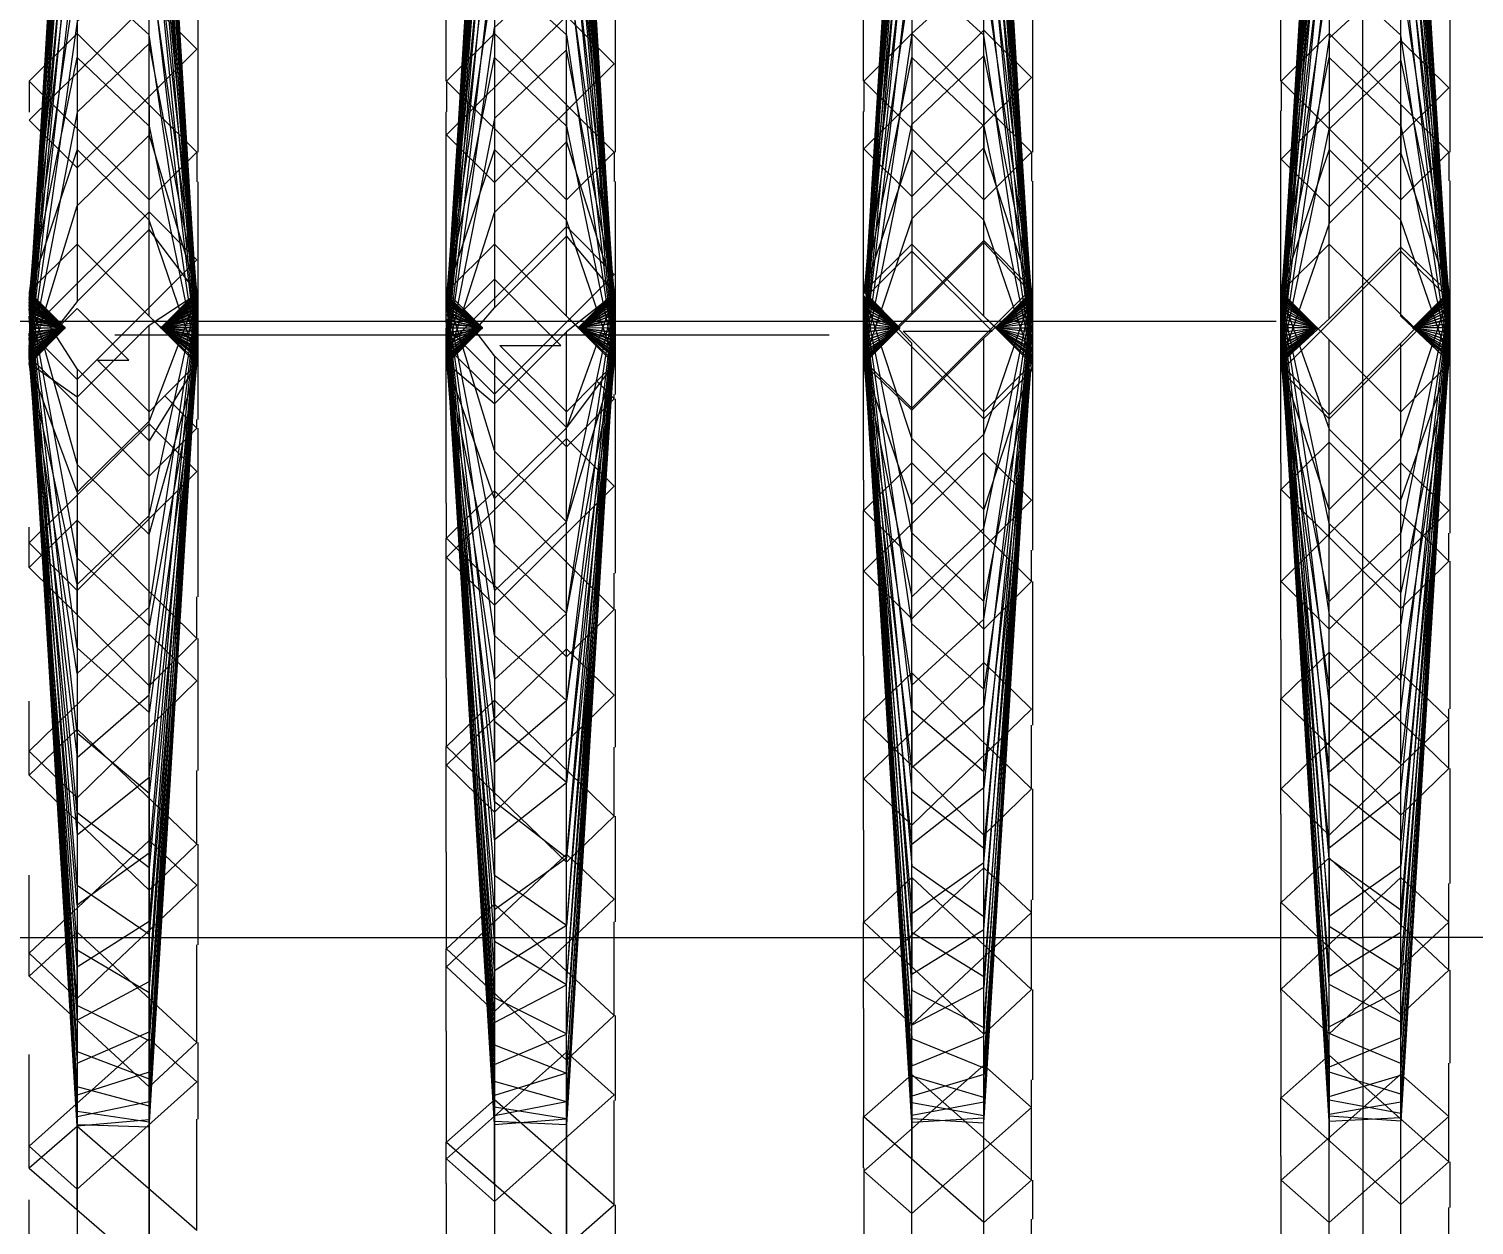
# Model space of a CAD drawing. Header units: millimetres. Extents: x -300 to 383236, y -195106 to -144646.
# Drawn here: x 28177 to 28283.7, y -163267.8 to -163179.6 of the extents above; entities that cross this region are included whole.
import ezdxf

# ---------------------------------------------------------------- set-up
doc = ezdxf.new("R2010")
doc.units = ezdxf.units.MM
doc.header["$LTSCALE"] = 60
doc.layers.add('EQUIPMENT', color=253, linetype='Continuous', lineweight=0)

# ---------------------------------------------------------------- blocks, each defined once
blk = doc.blocks.new('A$Cc6299706')
at = {"layer": 'EQUIPMENT', "lineweight": -3}
for points in [[(-43064.53, 32178.6), (-43064.53, 31949.5), (-43244.53, 31949.5), (-43244.53, 31859.51), (-43064.53, 31859.51), (-43064.53, 31630.39)], [(-43162.84, 31907.11), (-43159.43, 31963.44), (-43154.13, 31963.07), (-43150.59, 31905.11), (-43153.25, 31904.5), (-43150.59, 31904.79), (-43154.13, 31961.85), (-43159.43, 31962.85), (-43162.96, 31905.46), (-43160.32, 31904.5), (-43162.96, 31905.16)], [(-43162.8, 31907.11), (-43159.43, 31962.08), (-43154.13, 31962.99), (-43150.59, 31905.7), (-43153.25, 31904.5), (-43150.59, 31905.41), (-43154.13, 31963.46), (-43159.43, 31963.19), (-43162.82, 31907.11)], [(-43132.05, 31907.12), (-43128.63, 31962.73), (-43123.33, 31961.74), (-43119.79, 31904.81), (-43122.45, 31904.5), (-43119.79, 31905.12), (-43123.33, 31962.95), (-43128.63, 31963.29), (-43132.04, 31907.12)], [(-43132.02, 31907.12), (-43128.63, 31963.01), (-43123.33, 31963.3), (-43119.79, 31905.43), (-43122.45, 31904.5), (-43119.79, 31905.72), (-43123.33, 31962.81), (-43128.63, 31961.87), (-43132, 31907.11)], [(-43101.26, 31907.15), (-43097.83, 31962.61), (-43092.52, 31961.64), (-43089, 31904.82), (-43091.64, 31904.5), (-43089, 31905.14), (-43092.52, 31962.83), (-43097.83, 31963.15), (-43101.24, 31907.15)], [(-43101.22, 31907.15), (-43097.83, 31962.83), (-43092.52, 31963.15), (-43089, 31905.44), (-43091.64, 31904.5), (-43089, 31905.73), (-43092.52, 31962.62), (-43097.83, 31961.67), (-43101.19, 31907.14)], [(-43132.07, 31907.12), (-43128.63, 31961.32), (-43123.33, 31959.71), (-43119.79, 31904.49), (-43122.45, 31904.5), (-43119.79, 31904.17), (-43123.33, 31956.88), (-43128.63, 31959.08), (-43132.09, 31907.12)], [(-43101.19, 31906.9), (-43097.83, 31959.68)], [(-43092.52, 31961.25), (-43089, 31906), (-43091.64, 31904.5), (-43089, 31906.26), (-43092.52, 31959.05)], [(-43097.83, 31956.87), (-43101.36, 31903.87), (-43098.72, 31904.5), (-43101.37, 31906), (-43097.83, 31864.8), (-43092.52, 31861.06), (-43089.08, 31901.35), (-43092.52, 31856.62), (-43097.83, 31859.89), (-43097.83, 31857.35), (-43097.83, 31863.94), (-43097.83, 31857.35), (-43097.83, 31861.29), (-43092.52, 31865.05), (-43089.01, 31905.75), (-43091.64, 31904.5), (-43089.01, 31906.02), (-43092.52, 31870.57), (-43097.83, 31866.39), (-43101.37, 31902.15), (-43098.72, 31904.5), (-43101.37, 31905.44), (-43097.83, 31855.63), (-43092.52, 31852.89), (-43089.09, 31901.35)], [(-43101.28, 31907.13), (-43097.83, 31959.01), (-43092.52, 31956.82), (-43089, 31904.18), (-43091.64, 31904.5), (-43089, 31904.5), (-43092.52, 31959.63), (-43097.83, 31961.22), (-43101.26, 31907.15)], [(-43097.83, 31959.35), (-43097.83, 31926.22)], [(-43067.03, 31958.65), (-43067.03, 31925.89)], [(-43162.96, 31906.5), (-43159.43, 31952.32), (-43154.13, 31949.02), (-43150.59, 31903.54), (-43153.25, 31904.5), (-43150.59, 31903.85), (-43154.13, 31953.34), (-43159.43, 31956.11), (-43162.96, 31906.28), (-43160.32, 31904.5), (-43162.96, 31906.99), (-43159.43, 31937.09), (-43154.13, 31932.53), (-43150.59, 31902.73), (-43153.25, 31904.5), (-43150.59, 31902.51), (-43154.13, 31926.12), (-43159.43, 31930.97), (-43162.96, 31907.09)], [(-43132.1, 31907.12), (-43128.63, 31956.05), (-43123.33, 31953.29), (-43119.79, 31903.86), (-43122.45, 31904.5), (-43119.79, 31903.55), (-43123.33, 31949), (-43128.63, 31952.29), (-43132.11, 31907.12)], [(-43101.31, 31907.13), (-43097.83, 31952.24), (-43092.52, 31948.96), (-43089, 31903.56), (-43091.64, 31904.5), (-43089, 31903.87), (-43092.52, 31953.25), (-43097.83, 31956), (-43101.3, 31907.13)], [(-43067.92, 31904.5), (-43070.56, 31906.86), (-43067.03, 31942.7)], [(-43061.73, 31938.52), (-43058.19, 31902.99), (-43060.85, 31904.5), (-43058.19, 31903.28), (-43061.73, 31944.02)], [(-43067.03, 31947.77), (-43070.56, 31906.69), (-43067.92, 31904.5), (-43070.56, 31906.99), (-43067.03, 31937.06)], [(-43061.73, 31932.52), (-43058.19, 31902.75), (-43060.85, 31904.5), (-43058.19, 31902.52), (-43061.73, 31926.11), (-43067.03, 31930.95), (-43070.56, 31907.09), (-43067.92, 31904.5), (-43070.56, 31906.27), (-43067.03, 31955.96)], [(-43061.73, 31953.22), (-43058.19, 31903.87), (-43060.85, 31904.5), (-43058.19, 31903.57), (-43061.73, 31948.94)], [(-43067.03, 31952.22), (-43070.56, 31906.5)], [(-43067.03, 31891.11), (-43070.56, 31901.85), (-43067.92, 31904.5), (-43070.56, 31903.55), (-43067.03, 31953.09), (-43061.73, 31955.85), (-43058.19, 31906.5), (-43060.85, 31904.5), (-43058.19, 31906.69), (-43061.73, 31952.08), (-43067.03, 31948.79), (-43070.56, 31903.26), (-43067.92, 31904.5), (-43070.56, 31901.93), (-43067.03, 31877.84)], [(-43132.12, 31907.12), (-43128.63, 31947.82), (-43123.33, 31944.05), (-43119.79, 31903.26), (-43122.45, 31904.5), (-43119.79, 31902.99), (-43123.33, 31938.54), (-43128.63, 31942.73), (-43132.16, 31906.86), (-43129.51, 31904.5), (-43132.16, 31906.86)], [(-43097.83, 31878.15), (-43101.37, 31901.93), (-43098.72, 31904.5), (-43101.36, 31902.99), (-43097.83, 31944.12), (-43092.52, 31947.87), (-43089, 31906.85), (-43091.64, 31904.5), (-43089, 31906.98), (-43092.52, 31942.8), (-43097.83, 31938.63), (-43101.36, 31902.74), (-43098.72, 31904.5), (-43101.37, 31902.32), (-43097.83, 31861.29)], [(-43101.32, 31907.13), (-43097.83, 31947.79), (-43092.52, 31944.03), (-43089, 31903.27), (-43091.64, 31904.5), (-43089, 31902.99), (-43092.52, 31938.53), (-43097.83, 31942.71), (-43101.34, 31907.13)], [(-43159.43, 31946.84), (-43159.43, 31920.43)], [(-43067.03, 31861.08), (-43070.56, 31902.32), (-43067.92, 31904.5), (-43070.56, 31902.99), (-43067.03, 31943.85), (-43061.73, 31947.61), (-43058.19, 31906.86), (-43060.85, 31904.5), (-43058.19, 31906.98), (-43061.73, 31942.52), (-43067.03, 31938.33), (-43070.56, 31902.73), (-43067.92, 31904.5), (-43070.56, 31903), (-43067.03, 31849.96)], [(-43128.63, 31945.8), (-43128.63, 31919.95)], [(-43097.83, 31944.82), (-43097.83, 31919.5)], [(-43067.03, 31944.08), (-43067.03, 31919.16)], [(-43150.59, 31902.02), (-43154.13, 31905.38), (-43154.13, 31913.95), (-43150.59, 31917.46), (-43159.43, 31926.23), (-43162.97, 31922.72), (-43154.13, 31913.95), (-43154.13, 31929.44), (-43150.59, 31932.87), (-43159.43, 31941.47), (-43162.97, 31938.03), (-43154.13, 31929.44), (-43154.13, 31936.31), (-43154.13, 31932.53)], [(-43159.43, 31941.47), (-43159.43, 31924.46)], [(-43119.79, 31902.02), (-43123.33, 31905.38), (-43123.33, 31913.95), (-43119.79, 31917.46), (-43128.63, 31926.23), (-43132.17, 31922.72), (-43123.33, 31913.95), (-43123.33, 31929.44), (-43119.79, 31932.87), (-43128.63, 31941.46), (-43132.17, 31938.03), (-43123.33, 31929.44), (-43123.33, 31936.31), (-43123.33, 31932.53)], [(-43128.63, 31941.46), (-43128.63, 31924.46)], [(-43089, 31902.02), (-43092.52, 31905.38), (-43092.52, 31913.95), (-43089, 31917.46), (-43097.83, 31926.23), (-43101.37, 31922.72), (-43092.52, 31913.95), (-43092.52, 31929.44), (-43089, 31932.87), (-43097.83, 31941.46), (-43101.37, 31938.03), (-43092.52, 31929.44), (-43092.52, 31936.31), (-43092.52, 31932.52)], [(-43097.83, 31941.46), (-43097.83, 31924.46)], [(-43058.19, 31901.85), (-43061.73, 31898.31), (-43070.56, 31907.16), (-43067.03, 31910.69), (-43058.19, 31902.02), (-43061.73, 31905.38), (-43061.73, 31913.95), (-43058.19, 31917.46), (-43067.03, 31926.23), (-43070.56, 31922.72), (-43061.73, 31913.95), (-43061.73, 31929.44), (-43058.19, 31932.87), (-43067.03, 31941.46), (-43070.56, 31938.03), (-43061.73, 31929.44), (-43061.73, 31936.31), (-43061.73, 31932.52)], [(-43067.03, 31941.46), (-43067.03, 31924.46)], [(-43159.43, 31885.56), (-43162.97, 31901.87), (-43160.32, 31904.5), (-43162.96, 31902.33), (-43162.96, 31902.54), (-43159.43, 31933.47), (-43154.13, 31937.98), (-43150.59, 31907.07), (-43153.25, 31904.5), (-43150.59, 31907.13), (-43154.13, 31931.92), (-43159.43, 31927.12), (-43162.96, 31902.33), (-43160.32, 31904.5), (-43162.97, 31902.01), (-43159.43, 31872.81)], [(-43097.83, 31847.81), (-43101.37, 31903.27), (-43098.72, 31904.5), (-43101.36, 31902.51), (-43097.83, 31932.63)], [(-43092.52, 31937.17), (-43089, 31907.08), (-43091.64, 31904.5), (-43089.01, 31906.99), (-43089, 31907.41), (-43092.52, 31910.95), (-43101.37, 31902.1), (-43101.36, 31901.86), (-43098.72, 31904.5), (-43101.36, 31902.15), (-43097.83, 31919.5), (-43092.52, 31924.57), (-43089, 31907.16), (-43091.64, 31904.5), (-43089, 31907.13), (-43092.52, 31931.06), (-43097.83, 31926.22), (-43101.36, 31902.32), (-43098.72, 31904.5), (-43101.37, 31904.49), (-43097.83, 31847.31)], [(-43132.16, 31907.09), (-43128.63, 31930.96), (-43123.33, 31926.12), (-43119.79, 31902.51), (-43122.45, 31904.5), (-43119.79, 31902.74), (-43123.33, 31932.53), (-43128.63, 31937.08), (-43132.16, 31906.99)], [(-43101.36, 31906.99), (-43097.83, 31937.07), (-43092.52, 31932.52), (-43089, 31902.74), (-43091.64, 31904.5), (-43089, 31902.52), (-43092.52, 31926.11), (-43097.83, 31930.96), (-43101.36, 31907.09)], [(-43067.03, 31846.45), (-43070.56, 31903.58), (-43067.92, 31904.5), (-43070.56, 31902.5), (-43067.03, 31932.31), (-43061.73, 31936.87), (-43058.19, 31907.08), (-43060.85, 31904.5), (-43058.19, 31907.14), (-43061.73, 31930.75), (-43067.03, 31925.89), (-43070.56, 31902.31)], [(-43132.23, 31933.34), (-43132.23, 31922.72)], [(-43101.43, 31933.4), (-43101.43, 31922.72)], [(-43070.63, 31933.46), (-43070.63, 31922.72)], [(-43159.43, 31931.77), (-43159.43, 31913.51)], [(-43128.63, 31930.71), (-43128.63, 31913.02)], [(-43097.83, 31929.69), (-43097.83, 31912.56)], [(-43067.03, 31928.93), (-43067.03, 31912.21)], [(-43150.53, 31928.17), (-43150.53, 31917.46)], [(-43119.73, 31928.24), (-43119.73, 31917.46)], [(-43088.93, 31928.31), (-43088.93, 31917.46)], [(-43058.13, 31928.36), (-43058.13, 31917.46)], [(-43150.6, 31901.84), (-43154.13, 31882.52), (-43159.43, 31887.54), (-43159.43, 31883.34), (-43159.43, 31885.56), (-43154.13, 31890.66), (-43150.6, 31906.73), (-43153.25, 31904.5), (-43150.6, 31906.88), (-43154.13, 31897.63), (-43159.43, 31892.38), (-43162.96, 31901.84), (-43160.32, 31904.5), (-43162.96, 31902.03), (-43159.43, 31913.51), (-43154.13, 31918.72), (-43150.6, 31907.15), (-43153.25, 31904.5), (-43150.59, 31907.16), (-43154.13, 31925.48), (-43159.43, 31920.43), (-43162.96, 31902.17)], [(-43159.43, 31926.23), (-43159.43, 31917.67)], [(-43128.63, 31926.23), (-43128.63, 31917.67)], [(-43097.83, 31926.23), (-43097.83, 31917.67)], [(-43058.2, 31906.99), (-43060.85, 31904.5), (-43058.2, 31907.09), (-43061.73, 31910.46), (-43067.03, 31905.16), (-43067.03, 31913.44), (-43070.56, 31916.95), (-43061.73, 31925.72), (-43058.19, 31922.21), (-43067.03, 31913.44)], [(-43067.03, 31926.23), (-43067.03, 31917.67)], [(-43162.96, 31907.15), (-43159.43, 31924.46), (-43154.13, 31919.39), (-43150.59, 31902.32), (-43153.25, 31904.5)], [(-43128.63, 31891.91), (-43132.16, 31901.84), (-43129.51, 31904.5), (-43132.16, 31902.02), (-43128.63, 31913.02), (-43123.33, 31918.24), (-43119.8, 31907.15), (-43122.45, 31904.5), (-43119.79, 31907.16), (-43123.33, 31925.01), (-43128.63, 31919.95), (-43132.16, 31902.16), (-43129.51, 31904.5), (-43132.16, 31902.16)], [(-43132.16, 31907.15), (-43128.63, 31924.46), (-43123.33, 31919.39), (-43119.79, 31902.32), (-43122.45, 31904.5)], [(-43101.36, 31907.14), (-43097.83, 31924.46), (-43092.52, 31919.39), (-43089, 31902.32), (-43091.64, 31904.5)], [(-43070.56, 31907.14), (-43067.03, 31924.46), (-43061.73, 31919.39), (-43058.19, 31902.32), (-43060.85, 31904.5)], [(-43067.03, 31846.33), (-43070.56, 31904.19), (-43067.92, 31904.5), (-43070.56, 31902.14), (-43067.03, 31919.16), (-43061.73, 31924.24), (-43058.2, 31907.17), (-43060.85, 31904.5), (-43058.2, 31907.14), (-43061.73, 31917.44), (-43067.03, 31912.21), (-43070.56, 31902.01), (-43067.92, 31904.5), (-43070.56, 31904.52), (-43067.03, 31847.54)], [(-43162.97, 31922.72), (-43162.97, 31920.42)], [(-43132.17, 31922.72), (-43132.17, 31920.45)], [(-43101.37, 31922.72), (-43101.36, 31920.48)], [(-43070.56, 31922.72), (-43070.56, 31920.51)], [(-43154.13, 31919.39), (-43154.13, 31920.97), (-43154.13, 31918.72)], [(-43132.23, 31920.45), (-43132.23, 31904.88)], [(-43123.33, 31919.39), (-43123.33, 31920.97), (-43123.33, 31918.24)], [(-43101.43, 31920.48), (-43101.43, 31893.26)], [(-43092.52, 31919.39), (-43092.52, 31920.97), (-43092.52, 31917.78)], [(-43070.63, 31920.51), (-43070.63, 31894.53)], [(-43061.73, 31919.39), (-43061.73, 31920.97), (-43061.73, 31917.44)], [(-43150.59, 31902.15), (-43154.13, 31912.44), (-43159.43, 31917.67), (-43162.96, 31907.17)], [(-43150.59, 31917.46), (-43150.59, 31915.27)], [(-43119.79, 31902.15), (-43123.33, 31912.44), (-43128.63, 31917.67), (-43132.16, 31907.17)], [(-43119.79, 31917.46), (-43119.79, 31915.31)], [(-43089.01, 31907.15), (-43092.52, 31917.78), (-43097.83, 31912.56), (-43101.36, 31902.02)], [(-43089, 31902.16), (-43092.52, 31912.44), (-43097.83, 31917.67), (-43101.36, 31907.17)], [(-43089, 31917.46), (-43089, 31915.33)], [(-43058.19, 31902.16), (-43061.73, 31912.44), (-43067.03, 31917.67), (-43070.56, 31907.17)], [(-43058.19, 31917.46), (-43058.19, 31915.36)], [(-43159.43, 31916.32), (-43159.43, 31906.46)], [(-43150.53, 31915.27), (-43150.53, 31897.75)], [(-43128.63, 31915.24), (-43128.63, 31905.98)], [(-43119.73, 31915.31), (-43119.73, 31899.6)], [(-43088.93, 31915.33), (-43088.93, 31888.09)], [(-43058.13, 31915.36), (-43058.13, 31889.35)], [(-43097.83, 31914.2), (-43097.83, 31905.5)], [(-43159.43, 31900.69), (-43150.59, 31909.53), (-43154.13, 31913.07), (-43162.97, 31904.23), (-43159.43, 31900.69), (-43159.43, 31899.39), (-43154.13, 31904.7), (-43150.6, 31907.01), (-43153.25, 31904.5), (-43150.6, 31907.1), (-43154.13, 31911.76), (-43159.43, 31906.46), (-43162.96, 31901.93)], [(-43128.63, 31872.41), (-43132.17, 31902.02), (-43129.51, 31904.5), (-43132.16, 31901.93), (-43128.63, 31905.98), (-43123.33, 31911.28), (-43119.8, 31907.1), (-43122.45, 31904.5), (-43119.8, 31907), (-43123.33, 31904.2), (-43128.63, 31898.9), (-43132.16, 31901.87)], [(-43097.83, 31845.86), (-43101.37, 31903.86), (-43098.72, 31904.5), (-43101.36, 31901.92), (-43097.83, 31905.5), (-43092.52, 31910.81), (-43089.01, 31907.09), (-43091.64, 31904.5), (-43089.01, 31906.99), (-43092.52, 31903.74), (-43097.83, 31898.43), (-43101.36, 31901.86), (-43098.72, 31904.5), (-43101.37, 31904.18), (-43097.83, 31846.16)], [(-43067.03, 31849.58), (-43070.56, 31904.84), (-43067.92, 31904.5), (-43070.56, 31901.86), (-43067.03, 31898.08), (-43061.73, 31903.38), (-43058.2, 31906.99), (-43058.19, 31906.64), (-43067.03, 31897.8), (-43070.56, 31901.34), (-43061.73, 31910.17), (-43058.19, 31906.64)], [(-43089, 31907.41), (-43097.83, 31898.57), (-43101.37, 31902.1)], [(-43159.43, 31901.47), (-43162.97, 31907.05)], [(-43162.97, 31906.95), (-43159.43, 31894.43), (-43154.13, 31889.25), (-43150.6, 31901.84), (-43154.13, 31896.18), (-43159.43, 31901.47), (-43159.43, 31890.32), (-43162.97, 31886.83), (-43154.13, 31878.1), (-43150.59, 31881.59), (-43159.43, 31890.32), (-43159.43, 31874.9), (-43162.97, 31871.51), (-43154.13, 31863.01), (-43150.59, 31866.4), (-43159.43, 31874.9), (-43159.43, 31859.92), (-43162.97, 31856.67), (-43154.13, 31848.51), (-43150.59, 31851.77), (-43159.43, 31859.92), (-43159.43, 31845.58), (-43162.97, 31842.51), (-43154.13, 31834.83)], [(-43150.59, 31837.9), (-43159.43, 31845.58), (-43159.43, 31832.1)], [(-43162.97, 31782.44), (-43162.97, 31788.72), (-43162.97, 31796.66), (-43162.97, 31806.16), (-43162.97, 31817.08), (-43162.97, 31829.25), (-43162.97, 31840.16)], [(-43159.43, 31887.54), (-43162.97, 31906.8), (-43160.32, 31904.5), (-43160.59, 31904.78), (-43160.32, 31904.5), (-43160.59, 31904.78), (-43162.97, 31902.4), (-43154.13, 31893.57), (-43150.59, 31897.1), (-43150.59, 31897.75)], [(-43150.6, 31901.87), (-43154.13, 31876.13), (-43159.43, 31880.89), (-43162.97, 31906.64), (-43160.32, 31904.5), (-43162.97, 31905.06)], [(-43150.6, 31902.05), (-43154.13, 31864.65), (-43159.43, 31868.72), (-43159.43, 31868.1), (-43159.43, 31872.81), (-43154.13, 31877.42), (-43150.6, 31906.31), (-43153.25, 31904.5), (-43150.6, 31906.53), (-43154.13, 31883.89), (-43159.43, 31879.01), (-43162.97, 31901.92), (-43160.32, 31904.5), (-43162.96, 31902.03)], [(-43159.43, 31874.6), (-43162.97, 31906.43), (-43160.32, 31904.5), (-43162.97, 31904.75)], [(-43159.43, 31868.72), (-43162.97, 31906.2), (-43160.32, 31904.5), (-43162.97, 31904.43)], [(-43128.63, 31902.45), (-43132.17, 31907.06)], [(-43132.17, 31906.96), (-43128.63, 31895.4), (-43123.33, 31890.2), (-43119.8, 31901.84), (-43123.33, 31897.15), (-43128.63, 31902.45), (-43128.63, 31892.47), (-43132.17, 31888.98), (-43123.33, 31880.22), (-43119.79, 31883.72), (-43128.63, 31892.47), (-43128.63, 31877.03), (-43132.17, 31873.61), (-43123.33, 31865.07), (-43119.79, 31868.48), (-43128.63, 31877.03), (-43128.63, 31861.98), (-43132.17, 31858.69), (-43123.33, 31850.48), (-43119.79, 31853.77), (-43128.63, 31861.98), (-43128.63, 31847.54), (-43132.17, 31844.43), (-43123.33, 31836.69), (-43119.79, 31839.79), (-43128.63, 31847.54), (-43128.63, 31833.93)], [(-43132.17, 31783.39), (-43132.17, 31789.85), (-43132.17, 31797.98), (-43132.17, 31807.66), (-43132.17, 31818.73), (-43132.17, 31831.05), (-43132.17, 31841.36)], [(-43128.63, 31861.59), (-43132.17, 31902.3), (-43129.51, 31904.5), (-43132.17, 31901.87), (-43128.63, 31885.09), (-43123.33, 31890.19), (-43119.8, 31906.71), (-43122.45, 31904.5), (-43119.8, 31906.88), (-43123.33, 31897.14), (-43128.63, 31891.91), (-43128.63, 31885.48), (-43128.63, 31888.49), (-43123.33, 31883.44), (-43119.8, 31901.84)], [(-43128.63, 31888.49), (-43132.17, 31906.83), (-43129.51, 31904.5), (-43130.92, 31905.81)], [(-43119.8, 31901.87), (-43123.33, 31877), (-43128.63, 31881.8), (-43132.17, 31906.65), (-43129.51, 31904.5), (-43132.17, 31906.22)], [(-43128.63, 31857.06), (-43132.17, 31902.49), (-43129.51, 31904.5), (-43132.17, 31901.92), (-43128.63, 31878.56), (-43123.33, 31883.43), (-43119.8, 31906.51), (-43122.45, 31904.5), (-43119.8, 31906.29), (-43123.33, 31876.99), (-43128.63, 31872.41), (-43128.63, 31870.2)], [(-43128.63, 31875.45), (-43132.17, 31906.45), (-43129.51, 31904.5), (-43132.17, 31905.98)], [(-43132.16, 31906.28), (-43129.51, 31904.5), (-43132.16, 31906.5)], [(-43101.11, 31906.91), (-43098.72, 31904.5), (-43101.11, 31906.9), (-43101.37, 31906.64), (-43092.52, 31897.8), (-43089, 31901.34), (-43089.01, 31901.84)], [(-43089, 31885.78), (-43092.52, 31882.27), (-43101.37, 31891.04), (-43097.83, 31894.55), (-43097.83, 31903.38), (-43101.16, 31906.86)], [(-43097.83, 31849.29), (-43101.37, 31904.81), (-43098.72, 31904.5), (-43101.37, 31901.87), (-43097.83, 31884.65), (-43092.52, 31889.73), (-43089.01, 31906.7), (-43091.64, 31904.5), (-43089.01, 31906.86), (-43092.52, 31896.67), (-43097.83, 31891.45), (-43097.83, 31887.53), (-43097.83, 31889.39), (-43092.52, 31884.32), (-43089.1, 31901.36)], [(-43101.19, 31906.81), (-43098.72, 31904.5), (-43101.37, 31906.85)], [(-43097.83, 31859.89), (-43101.37, 31905.73), (-43098.72, 31904.5), (-43101.37, 31902.51), (-43097.83, 31856.82), (-43092.52, 31860.11), (-43089.01, 31905.46), (-43091.64, 31904.5), (-43089.01, 31905.15), (-43092.52, 31855.82), (-43097.83, 31853.06), (-43101.37, 31902.74), (-43098.72, 31904.5), (-43101.36, 31906.5)], [(-43097.83, 31876.28), (-43101.37, 31906.48), (-43098.72, 31904.5), (-43101.37, 31902.99), (-43097.83, 31850.04), (-43092.52, 31852.23), (-43089.01, 31904.83), (-43091.64, 31904.5), (-43089.01, 31904.51), (-43092.52, 31849.41), (-43097.83, 31847.81), (-43097.83, 31843.17), (-43097.83, 31849.42), (-43097.83, 31843.17), (-43097.83, 31849.42), (-43097.83, 31843.17), (-43097.83, 31849.42), (-43097.83, 31843.17), (-43097.83, 31849.42), (-43097.83, 31843.17)], [(-43101.26, 31906.64), (-43101.36, 31905.14), (-43098.72, 31904.5), (-43101.14, 31906.87)], [(-43101.23, 31906.63), (-43101.36, 31904.5), (-43098.72, 31904.5), (-43101.36, 31906.86)], [(-43101.25, 31906.64), (-43101.36, 31904.83), (-43098.72, 31904.5), (-43101.18, 31906.82)], [(-43101.2, 31906.63), (-43101.36, 31904.19), (-43098.72, 31904.5), (-43101.36, 31906.69)], [(-43101.28, 31906.64), (-43101.36, 31905.45), (-43098.72, 31904.5), (-43101.36, 31905.74), (-43101.3, 31906.64)], [(-43101.32, 31906.64), (-43101.36, 31906.02), (-43098.72, 31904.5), (-43101.36, 31906.27), (-43101.34, 31906.64)], [(-43097.83, 31889.39), (-43101.33, 31906.65)], [(-43089.15, 31901.39), (-43092.52, 31891.11), (-43097.83, 31896.33), (-43101.26, 31906.67)], [(-43101.12, 31906.88), (-43098.72, 31904.5), (-43101.15, 31906.86)], [(-43058.2, 31902.14), (-43061.73, 31861.54), (-43067.03, 31865.33), (-43067.03, 31858.78), (-43067.03, 31860.36), (-43061.73, 31857.06), (-43058.2, 31902.3), (-43060.85, 31904.5), (-43058.2, 31902.5), (-43061.73, 31853.27), (-43067.03, 31856.05), (-43070.56, 31905.46), (-43067.92, 31904.5), (-43070.56, 31906.99), (-43067.03, 31897.02), (-43061.73, 31891.79), (-43058.2, 31901.84), (-43061.73, 31884.99), (-43067.03, 31890.07), (-43067.03, 31889.06), (-43067.03, 31891.11), (-43061.73, 31896.33), (-43058.2, 31906.85), (-43060.85, 31904.5), (-43058.2, 31906.68), (-43061.73, 31889.39), (-43067.03, 31884.32), (-43070.56, 31901.87), (-43067.92, 31904.5), (-43070.56, 31905.75), (-43067.03, 31860.36)], [(-43067.03, 31890.07), (-43070.56, 31906.86)], [(-43070.56, 31906.86), (-43067.92, 31904.5)], [(-43067.03, 31876.9), (-43070.56, 31906.5), (-43067.92, 31904.5), (-43070.56, 31902.53), (-43067.03, 31856.66), (-43061.73, 31859.91), (-43058.2, 31905.43), (-43060.85, 31904.5), (-43058.2, 31905.12), (-43061.73, 31855.66), (-43067.03, 31852.94), (-43070.56, 31902.76), (-43067.92, 31904.5), (-43070.56, 31906.7), (-43067.03, 31883.33), (-43061.73, 31878.47), (-43058.2, 31901.86)], [(-43067.03, 31865.33), (-43070.56, 31906.02), (-43067.92, 31904.5), (-43070.56, 31902.02), (-43067.03, 31871.75), (-43061.73, 31876.28), (-43058.2, 31906.26), (-43060.85, 31904.5), (-43058.2, 31906.49), (-43061.73, 31882.67), (-43067.03, 31877.84), (-43067.03, 31873.7), (-43067.03, 31880.58), (-43067.03, 31873.7), (-43067.03, 31876.9), (-43061.73, 31872.33), (-43058.2, 31901.91)], [(-43058.2, 31902.01), (-43061.73, 31866.66), (-43067.03, 31870.87), (-43070.56, 31906.28), (-43067.92, 31904.5), (-43070.56, 31902.16), (-43067.03, 31866.13), (-43061.73, 31870.3), (-43058.2, 31906), (-43060.85, 31904.5), (-43058.2, 31905.73), (-43061.73, 31864.82), (-43067.03, 31861.08), (-43067.03, 31858.78), (-43067.03, 31865.41), (-43067.03, 31858.78), (-43067.03, 31865.41), (-43067.03, 31858.78), (-43067.03, 31865.41)], [(-43159.43, 31845.6), (-43162.97, 31903.8), (-43160.32, 31904.5), (-43162.97, 31902.47), (-43162.97, 31902.29), (-43160.32, 31904.5), (-43162.97, 31902.13), (-43159.43, 31867.09), (-43154.13, 31871.34), (-43150.6, 31906.06), (-43153.25, 31904.5), (-43150.6, 31905.8), (-43154.13, 31865.74), (-43159.43, 31861.9), (-43162.97, 31902.29)], [(-43150.6, 31902.19), (-43154.13, 31859.73), (-43159.43, 31863.36), (-43162.97, 31905.94), (-43160.32, 31904.5), (-43162.97, 31903.5), (-43159.43, 31846.32), (-43154.13, 31847.41), (-43150.6, 31904.26), (-43153.25, 31904.5), (-43150.6, 31903.94), (-43154.13, 31846.07), (-43159.43, 31845.6), (-43159.43, 31839.43), (-43159.43, 31845.58), (-43159.43, 31839.43), (-43159.43, 31845.58), (-43159.43, 31839.43), (-43159.43, 31845.58), (-43159.43, 31839.43), (-43159.43, 31845.58), (-43159.43, 31839.43), (-43159.43, 31845.58), (-43159.43, 31839.43), (-43159.43, 31845.58), (-43159.43, 31839.43), (-43159.43, 31845.58), (-43159.43, 31839.43), (-43159.43, 31845.72), (-43154.13, 31845.54), (-43150.6, 31903.63), (-43153.25, 31904.5), (-43150.6, 31903.34), (-43154.13, 31845.89), (-43159.43, 31846.69), (-43162.84, 31902.4)], [(-43159.43, 31854.5), (-43162.97, 31905.37), (-43160.32, 31904.5), (-43162.97, 31902.94), (-43159.43, 31850.26), (-43154.13, 31852.56), (-43150.6, 31904.89), (-43153.25, 31904.5), (-43150.6, 31904.57), (-43154.13, 31849.59), (-43159.43, 31847.88), (-43162.97, 31903.22), (-43160.32, 31904.5), (-43162.97, 31905.67), (-43159.43, 31858.6)], [(-43159.43, 31845.72), (-43162.97, 31904.11), (-43160.32, 31904.5), (-43162.97, 31902.69), (-43159.43, 31853.42), (-43154.13, 31856.28), (-43150.6, 31905.21), (-43153.25, 31904.5), (-43150.6, 31905.51), (-43154.13, 31860.7), (-43159.43, 31857.32), (-43159.43, 31853.4)], [(-43128.63, 31845.73), (-43132.17, 31903.83), (-43129.51, 31904.5), (-43132.17, 31902.72), (-43128.63, 31853.24), (-43123.33, 31856.04), (-43119.8, 31905.17), (-43122.45, 31904.5), (-43119.8, 31905.48), (-43123.33, 31860.4), (-43128.63, 31857.06), (-43128.63, 31855.41), (-43128.63, 31861.59), (-43123.33, 31865.39), (-43119.8, 31905.77), (-43122.45, 31904.5), (-43119.8, 31906.05), (-43123.33, 31870.94), (-43128.63, 31866.73), (-43132.17, 31902.14), (-43129.51, 31904.5), (-43132.17, 31903.52), (-43128.63, 31846.36)], [(-43130.87, 31905.87), (-43129.51, 31904.5), (-43130.87, 31905.86), (-43132.17, 31904.56), (-43123.33, 31895.73), (-43119.79, 31899.26), (-43119.79, 31899.6)], [(-43132.17, 31905.69), (-43129.51, 31904.5), (-43132.17, 31905.4)], [(-43132.16, 31905.75), (-43129.51, 31904.5), (-43132.16, 31906.02)], [(-43132.16, 31905.15), (-43129.51, 31904.5), (-43132.16, 31905.46)], [(-43130.92, 31905.82), (-43129.51, 31904.5), (-43130.89, 31905.84)], [(-43130.88, 31905.85), (-43129.51, 31904.5), (-43130.9, 31905.83)], [(-43058.2, 31902.72), (-43061.73, 31850.22), (-43067.03, 31852.43), (-43070.56, 31905.16)], [(-43070.56, 31905.16), (-43067.92, 31904.5)], [(-43067.03, 31905.16), (-43070.56, 31901.92)], [(-43407.02, 31905.01), (-43070.95, 31905.01)], [(-43162.96, 31904.53), (-43160.32, 31904.5), (-43162.96, 31904.85)], [(-43159.43, 31899.39), (-43162.96, 31901.87), (-43160.32, 31904.5), (-43162.96, 31902.54)], [(-43162.8, 31902.41), (-43159.43, 31851.11), (-43154.13, 31849.08), (-43150.6, 31902.8), (-43153.25, 31904.5), (-43150.6, 31903.06), (-43154.13, 31847.07), (-43159.43, 31848.5), (-43162.82, 31902.41)], [(-43160.59, 31904.78), (-43160.32, 31904.5), (-43160.59, 31904.78)], [(-43159.43, 31859.92), (-43159.43, 31853.4), (-43159.43, 31858.6), (-43154.13, 31855.45), (-43150.6, 31902.36), (-43153.25, 31904.5), (-43150.6, 31902.57), (-43154.13, 31851.89), (-43159.43, 31854.5), (-43159.43, 31853.4), (-43159.43, 31859.92), (-43159.43, 31853.4), (-43159.43, 31859.92), (-43159.43, 31855.03)], [(-43154.13, 31897.43), (-43154.13, 31904.7)], [(-43132.23, 31904.5), (-43132.23, 31891.56)], [(-43132.17, 31905.09), (-43129.51, 31904.5), (-43132.17, 31904.78)], [(-43132.17, 31904.56), (-43132.17, 31904.88)], [(-43128.63, 31845.94), (-43132.17, 31904.14), (-43129.51, 31904.5), (-43132.17, 31902.97), (-43128.63, 31850.15), (-43123.33, 31852.39), (-43119.8, 31904.86), (-43122.45, 31904.5), (-43119.8, 31904.54), (-43123.33, 31849.5), (-43128.63, 31847.85), (-43132.17, 31903.24), (-43129.51, 31904.5), (-43132.17, 31904.46), (-43128.63, 31847)], [(-43132.16, 31904.51), (-43129.51, 31904.5), (-43132.16, 31904.84)], [(-43132.13, 31904.57), (-43128.63, 31851.6), (-43123.33, 31849.5), (-43119.8, 31902.77), (-43122.45, 31904.5), (-43119.8, 31903.03), (-43123.33, 31847.4), (-43128.63, 31848.9), (-43132.15, 31904.56)], [(-43128.63, 31855.41), (-43128.63, 31861.98), (-43128.63, 31855.41), (-43128.63, 31861.98), (-43128.63, 31855.41), (-43128.63, 31859.25), (-43123.33, 31856.05), (-43119.8, 31902.34), (-43122.45, 31904.5), (-43119.8, 31902.54), (-43123.33, 31852.4), (-43128.63, 31855.07), (-43132.11, 31904.57)], [(-43128.63, 31859.25), (-43132.08, 31904.57)], [(-43119.8, 31902.17), (-43123.33, 31860.41), (-43128.63, 31864.09), (-43132.05, 31904.57)], [(-43119.8, 31902.03), (-43123.33, 31865.4), (-43128.63, 31869.52), (-43132.01, 31904.58)], [(-43123.33, 31896.34), (-43123.33, 31904.2)], [(-43119.8, 31903.3), (-43122.45, 31904.5)], [(-43119.8, 31903.59), (-43122.45, 31904.5)], [(-43097.83, 31846.41), (-43101.37, 31903.56), (-43098.72, 31904.5), (-43101.36, 31902.32)], [(-43089.04, 31901.84), (-43089.01, 31902.32), (-43091.64, 31904.5), (-43089.01, 31902.52), (-43089.05, 31901.85)], [(-43089.06, 31901.86), (-43089.01, 31902.75), (-43091.64, 31904.5), (-43089.01, 31902.99), (-43089.08, 31901.86)], [(-43089.09, 31901.86), (-43089.01, 31903.28), (-43091.64, 31904.5), (-43089.01, 31903.57), (-43089.11, 31901.86)], [(-43089.15, 31901.86), (-43089.01, 31904.19), (-43091.64, 31904.5), (-43089.01, 31903.88), (-43089.13, 31901.86)], [(-43067.03, 31845.96), (-43070.56, 31903.89), (-43067.92, 31904.5), (-43070.56, 31902.14)], [(-43067.03, 31847.79), (-43070.56, 31903.29), (-43067.92, 31904.5), (-43070.56, 31902.5)], [(-43058.2, 31902.72), (-43060.85, 31904.5)], [(-43058.2, 31902.98), (-43060.85, 31904.5)], [(-43162.97, 31902.4), (-43162.97, 31903)], [(-43156.65, 31904), (-43103.93, 31904)], [(-43119.8, 31903.59), (-43123.33, 31845.7), (-43128.63, 31845.94), (-43128.63, 31841.34)], [(-43119.8, 31903.3), (-43123.33, 31846.13), (-43128.63, 31847), (-43128.63, 31841.34)], [(-43092.52, 31895.31), (-43092.52, 31903.74)], [(-43058.19, 31887.3), (-43061.73, 31883.79), (-43070.56, 31892.57), (-43067.03, 31896.08), (-43067.03, 31903.62)], [(-43058.2, 31902.98), (-43061.73, 31847.97), (-43067.03, 31849.58), (-43067.03, 31844.54)], [(-43061.73, 31894.55), (-43061.73, 31903.38)], [(-43159.43, 31857.32), (-43162.97, 31902.47)], [(-43150.6, 31901.95), (-43154.13, 31870.14), (-43159.43, 31874.6), (-43159.43, 31868.1), (-43159.43, 31874.9), (-43159.43, 31868.1)], [(-43119.8, 31901.93), (-43123.33, 31870.95), (-43128.63, 31875.45), (-43128.63, 31870.2), (-43128.63, 31877.03), (-43128.63, 31870.2), (-43128.63, 31877.03)], [(-43089.01, 31902.15), (-43089.03, 31901.84)], [(-43089.01, 31902.02), (-43089.02, 31901.84)], [(-43097.83, 31891.45), (-43101.36, 31901.84)], [(-43089.16, 31901.35), (-43092.52, 31846.2), (-43097.83, 31845.86), (-43097.83, 31843.17), (-43097.83, 31846.41), (-43092.52, 31847.39), (-43089.16, 31901.59)], [(-43089.11, 31901.35), (-43092.52, 31847.72), (-43097.83, 31849.29), (-43097.83, 31843.17), (-43097.83, 31849.42)], [(-43089.12, 31901.35), (-43092.52, 31846.36), (-43097.83, 31847.31), (-43097.83, 31843.17), (-43097.83, 31846.16), (-43092.52, 31845.85), (-43089.14, 31901.35)], [(-43089, 31901.34), (-43089.25, 31901.59)], [(-43119.79, 31899.26), (-43121.08, 31900.56)], [(-43150.59, 31897.1), (-43152.97, 31899.48)], [(-43119.73, 31899.26), (-43119.73, 31886.41)], [(-43092.52, 31897.8), (-43092.52, 31898.08)], [(-43154.13, 31881.9), (-43154.13, 31897.63)], [(-43150.53, 31897.1), (-43150.53, 31884.65)], [(-43123.33, 31895.73), (-43123.33, 31897.15)], [(-43123.33, 31880.83), (-43123.33, 31897.14)], [(-43092.52, 31879.82), (-43092.52, 31896.67)], [(-43154.13, 31893.57), (-43154.13, 31896.18)], [(-43067.03, 31837.02), (-43067.03, 31850.83), (-43058.19, 31842.97), (-43061.73, 31839.82), (-43070.56, 31847.68), (-43067.03, 31850.83), (-43067.03, 31865.41), (-43058.19, 31857.12), (-43061.73, 31853.81), (-43070.56, 31862.1), (-43067.03, 31865.41), (-43067.03, 31880.58), (-43058.19, 31871.98), (-43061.73, 31868.54), (-43070.56, 31877.14), (-43067.03, 31880.58), (-43067.03, 31896.08), (-43058.19, 31887.3), (-43058.19, 31889.35)], [(-43061.73, 31879.06), (-43061.73, 31896.33)], [(-43101.37, 31842.52), (-43101.37, 31832.79), (-43101.37, 31820.34), (-43101.37, 31809.1), (-43101.37, 31799.27), (-43101.37, 31790.95), (-43101.37, 31784.3)], [(-43097.83, 31835.69), (-43097.83, 31849.42), (-43089, 31841.61), (-43092.52, 31838.48), (-43101.37, 31846.29), (-43097.83, 31849.42), (-43097.83, 31863.94), (-43089, 31855.69), (-43092.52, 31852.39), (-43101.37, 31860.64), (-43097.83, 31863.94), (-43097.83, 31879.06), (-43089, 31870.49), (-43092.52, 31867.06), (-43101.37, 31875.63), (-43097.83, 31879.06), (-43097.83, 31894.55), (-43089, 31885.78), (-43089, 31888.09)], [(-43070.56, 31892.57), (-43070.56, 31894.53)], [(-43101.37, 31891.04), (-43101.37, 31893.26)], [(-43070.63, 31892.57), (-43070.63, 31881.52)], [(-43132.17, 31888.98), (-43132.17, 31891.56)], [(-43061.73, 31883.79), (-43061.73, 31891.79)], [(-43159.43, 31885.12), (-43159.43, 31890.32)], [(-43154.13, 31866.69), (-43154.13, 31890.66)], [(-43123.33, 31880.22), (-43123.33, 31890.2)], [(-43123.33, 31865.66), (-43123.33, 31890.19)], [(-43101.43, 31891.04), (-43101.43, 31880.3)], [(-43092.52, 31882.27), (-43092.52, 31891.11)], [(-43162.97, 31886.83), (-43162.97, 31889.8)], [(-43154.13, 31878.1), (-43154.13, 31889.25)], [(-43092.52, 31864.67), (-43092.52, 31889.73)], [(-43061.73, 31863.94), (-43061.73, 31889.39)], [(-43132.23, 31888.98), (-43132.23, 31878.66)], [(-43058.13, 31887.3), (-43058.13, 31876.4)], [(-43119.79, 31883.72), (-43119.79, 31886.41)], [(-43088.93, 31885.78), (-43088.93, 31875.19)], [(-43061.73, 31868.54), (-43061.73, 31884.99)], [(-43154.13, 31852.04), (-43154.13, 31883.89)], [(-43150.59, 31881.59), (-43150.59, 31884.65)], [(-43092.52, 31867.06), (-43092.52, 31884.32)], [(-43123.33, 31865.07), (-43123.33, 31883.44)], [(-43123.33, 31851.05), (-43123.33, 31883.43)], [(-43119.73, 31883.72), (-43119.73, 31873.56)], [(-43092.52, 31850.11), (-43092.52, 31883)], [(-43154.13, 31863.01), (-43154.13, 31882.52)], [(-43061.73, 31849.43), (-43061.73, 31882.67)], [(-43150.53, 31881.59), (-43150.53, 31871.85)], [(-43070.56, 31877.14), (-43070.56, 31881.52)], [(-43101.37, 31875.63), (-43101.37, 31880.3)], [(-43132.17, 31873.61), (-43132.17, 31878.66)], [(-43061.73, 31853.81), (-43061.73, 31878.47)], [(-43154.13, 31838.13), (-43154.13, 31877.42)], [(-43092.52, 31852.39), (-43092.52, 31877.84)], [(-43162.97, 31871.51), (-43162.97, 31876.97)], [(-43123.33, 31850.48), (-43123.33, 31877)], [(-43123.33, 31837.22), (-43123.33, 31876.99)], [(-43092.52, 31836.35), (-43092.52, 31876.58)], [(-43070.63, 31877.14), (-43070.63, 31868.63)], [(-43058.19, 31871.98), (-43058.19, 31876.4)], [(-43154.13, 31848.51), (-43154.13, 31876.13)], [(-43101.43, 31875.63), (-43101.43, 31867.43)], [(-43061.73, 31835.71), (-43061.73, 31876.28)], [(-43159.43, 31869.83), (-43159.43, 31874.9)], [(-43089, 31870.49), (-43089, 31875.19)], [(-43132.23, 31873.61), (-43132.23, 31865.81)], [(-43119.79, 31868.48), (-43119.79, 31873.56)], [(-43061.73, 31839.82), (-43061.73, 31872.33)], [(-43154.13, 31871.34), (-43154.13, 31825.18), (-43150.59, 31822.48), (-43159.43, 31815.73), (-43162.97, 31818.43), (-43154.13, 31825.18)], [(-43150.59, 31866.4), (-43150.59, 31871.85)], [(-43092.52, 31838.48), (-43092.52, 31871.74)], [(-43058.13, 31871.98), (-43058.13, 31863.51)], [(-43154.13, 31834.83), (-43154.13, 31870.14)], [(-43123.33, 31836.69), (-43123.33, 31870.95)], [(-43123.33, 31824.36), (-43123.33, 31870.94)], [(-43092.52, 31823.58), (-43092.52, 31870.57)], [(-43088.93, 31870.49), (-43088.93, 31862.3)], [(-43061.73, 31823), (-43061.73, 31870.3)], [(-43119.73, 31868.48), (-43119.73, 31860.68)], [(-43070.56, 31862.1), (-43070.56, 31868.63)], [(-43101.37, 31860.64), (-43101.37, 31867.43)], [(-43154.13, 31813.38), (-43154.13, 31865.74)], [(-43150.53, 31866.4), (-43150.53, 31858.98)], [(-43132.17, 31858.69), (-43132.17, 31865.81)], [(-43092.52, 31825.53), (-43092.52, 31866.12)], [(-43061.73, 31826.79), (-43061.73, 31866.66)], [(-43154.13, 31822.15), (-43154.13, 31864.65)], [(-43123.33, 31823.87), (-43123.33, 31865.4)], [(-43123.33, 31812.66), (-43123.33, 31865.39)], [(-43092.52, 31811.98), (-43092.52, 31865.05)], [(-43061.73, 31811.48), (-43061.73, 31864.82)], [(-43162.97, 31856.67), (-43162.97, 31864.13)], [(-43097.83, 31857.35), (-43097.83, 31863.94)], [(-43097.83, 31857.35), (-43097.83, 31863.94)], [(-43058.19, 31857.12), (-43058.19, 31863.51)], [(-43089, 31855.69), (-43089, 31862.3)], [(-43070.63, 31862.1), (-43070.63, 31855.48)], [(-43061.73, 31814.88), (-43061.73, 31861.54)], [(-43154.13, 31802.89), (-43154.13, 31860.7)], [(-43123.33, 31812.22), (-43123.33, 31860.41)], [(-43123.33, 31802.29), (-43123.33, 31860.4)], [(-43119.79, 31853.77), (-43119.79, 31860.68)], [(-43101.43, 31860.64), (-43101.43, 31854.27)], [(-43092.52, 31813.74), (-43092.52, 31861.06)], [(-43154.13, 31810.65), (-43154.13, 31859.73)], [(-43092.52, 31801.73), (-43092.52, 31860.11)], [(-43061.73, 31801.32), (-43061.73, 31859.91)], [(-43150.59, 31851.77), (-43150.59, 31858.98)], [(-43132.23, 31858.69), (-43132.23, 31852.62)], [(-43058.13, 31857.12), (-43058.13, 31850.26)], [(-43154.13, 31793.86), (-43154.13, 31856.28)], [(-43123.33, 31801.91), (-43123.33, 31856.05)], [(-43123.33, 31793.4), (-43123.33, 31856.04)], [(-43092.52, 31803.26), (-43092.52, 31856.62)], [(-43061.73, 31804.29), (-43061.73, 31857.06)], [(-43154.13, 31800.51), (-43154.13, 31855.45)], [(-43092.52, 31792.98), (-43092.52, 31855.82)], [(-43088.93, 31855.69), (-43088.93, 31849.03)], [(-43070.56, 31847.68), (-43070.56, 31855.48)], [(-43061.73, 31792.67), (-43061.73, 31855.66)], [(-43101.37, 31846.29), (-43101.37, 31854.27)], [(-43119.73, 31853.77), (-43119.73, 31847.5)], [(-43092.52, 31794.27), (-43092.52, 31852.89)], [(-43061.73, 31795.16), (-43061.73, 31853.27)], [(-43154.13, 31786.43), (-43154.13, 31852.56)], [(-43154.13, 31791.87), (-43154.13, 31851.89)], [(-43132.17, 31844.43), (-43132.17, 31852.62)], [(-43123.33, 31793.09), (-43123.33, 31852.4)], [(-43123.33, 31786.13), (-43123.33, 31852.39)], [(-43092.52, 31785.85), (-43092.52, 31852.23)], [(-43061.73, 31785.66), (-43061.73, 31852.12)], [(-43162.97, 31842.51), (-43162.97, 31850.89)], [(-43150.53, 31851.77), (-43150.53, 31846.12)], [(-43067.03, 31844.54), (-43067.03, 31850.83)], [(-43067.03, 31844.54), (-43067.03, 31850.83)], [(-43067.03, 31844.54), (-43067.03, 31850.83)], [(-43067.03, 31844.54), (-43067.03, 31850.83)], [(-43067.03, 31844.54), (-43067.03, 31850.83)], [(-43067.03, 31844.54), (-43067.03, 31850.83)], [(-43092.52, 31786.88), (-43092.52, 31849.91)], [(-43061.73, 31787.63), (-43061.73, 31850.22)], [(-43058.19, 31842.97), (-43058.19, 31850.26)], [(-43154.13, 31780.7), (-43154.13, 31849.59)], [(-43154.13, 31784.85), (-43154.13, 31849.08)], [(-43123.33, 31785.87), (-43123.33, 31849.5), (-43123.33, 31780.56)], [(-43092.52, 31780.45), (-43092.52, 31849.41)], [(-43089, 31841.61), (-43089, 31849.03)], [(-43061.73, 31780.38), (-43061.73, 31849.35)], [(-43128.63, 31841.34), (-43128.63, 31847.54)], [(-43128.63, 31841.34), (-43128.63, 31847.54)], [(-43128.63, 31841.34), (-43128.63, 31847.54)], [(-43128.63, 31841.34), (-43128.63, 31847.54)], [(-43128.63, 31841.34), (-43128.63, 31847.54)], [(-43092.52, 31781.2), (-43092.52, 31847.72)], [(-43070.63, 31847.68), (-43070.63, 31843.39)], [(-43061.73, 31781.81), (-43061.73, 31847.97)], [(-43154.13, 31776.75), (-43154.13, 31847.41)], [(-43154.13, 31779.56), (-43154.13, 31847.07)], [(-43123.33, 31780.38), (-43123.33, 31847.4), (-43123.33, 31776.8)], [(-43119.79, 31839.79), (-43119.79, 31847.5)], [(-43092.52, 31776.86), (-43092.52, 31847.39)], [(-43061.73, 31776.91), (-43061.73, 31847.38)], [(-43061.73, 31777.78), (-43061.73, 31846.55)], [(-43159.43, 31840.96), (-43159.43, 31845.58)], [(-43154.13, 31774.65), (-43154.13, 31846.07)], [(-43154.13, 31776.06), (-43154.13, 31845.89)], [(-43154.13, 31774.42), (-43154.13, 31845.54)], [(-43150.59, 31837.9), (-43150.59, 31846.12)], [(-43123.33, 31776.69), (-43123.33, 31846.13), (-43123.33, 31774.88), (-43119.79, 31774.83)], [(-43123.33, 31774.85), (-43123.33, 31845.7)], [(-43101.43, 31846.29), (-43101.43, 31842.52)], [(-43092.52, 31777.31), (-43092.52, 31846.36)], [(-43092.52, 31775.13), (-43092.52, 31846.2)], [(-43092.52, 31775.28), (-43092.52, 31845.85)], [(-43061.73, 31775.32), (-43061.73, 31846.25)], [(-43061.73, 31775.61), (-43061.73, 31845.98)], [(-43132.23, 31844.43), (-43132.23, 31841.36)], [(-43070.56, 31834.1), (-43070.56, 31843.39)], [(-43058.13, 31842.97), (-43058.13, 31839.59)], [(-43088.93, 31841.61), (-43088.93, 31838.73)], [(-43119.73, 31839.79), (-43119.73, 31837.58)], [(-43067.03, 31775.39), (-43058.19, 31775.34), (-43058.19, 31776.06), (-43058.19, 31778.65), (-43058.19, 31783.09), (-43058.19, 31789.29), (-43058.19, 31797.19), (-43058.19, 31806.65), (-43058.19, 31817.54), (-43058.19, 31829.7), (-43058.19, 31839.59)], [(-43097.83, 31775.09), (-43089, 31775.11), (-43089, 31775.69), (-43089, 31778.15), (-43089, 31782.43), (-43089, 31788.51), (-43089, 31796.27), (-43089, 31805.6), (-43089, 31816.38), (-43089, 31828.44), (-43089, 31838.73)]]:
    blk.add_lwpolyline(points, dxfattribs=at)
for points in [[(-43067.92, 31904.5), (-43070.56, 31904.49), (-43067.03, 31961.52), (-43061.73, 31962.49), (-43058.19, 31905.74), (-43060.85, 31904.5), (-43058.19, 31905.45), (-43061.73, 31963.04), (-43067.03, 31962.7), (-43070.56, 31904.82)], [(-43067.92, 31904.5), (-43070.56, 31905.14), (-43067.03, 31963.04), (-43061.73, 31962.73), (-43058.19, 31905.15), (-43060.85, 31904.5), (-43058.19, 31904.83), (-43061.73, 31961.57), (-43067.03, 31962.52), (-43070.56, 31905.45)], [(-43160.32, 31904.5), (-43162.96, 31903.89), (-43159.43, 31957.43), (-43154.13, 31959.55), (-43150.59, 31906.23), (-43153.25, 31904.5), (-43150.59, 31905.98), (-43154.13, 31961.69), (-43159.43, 31960.16), (-43162.96, 31904.21)], [(-43160.32, 31904.5), (-43162.96, 31905.76), (-43159.43, 31961.41), (-43154.13, 31959.79), (-43150.59, 31904.48), (-43153.25, 31904.5), (-43150.59, 31904.16), (-43154.13, 31956.94), (-43159.43, 31959.16), (-43162.96, 31906.03)], [(-43129.51, 31904.5), (-43132.16, 31903.88), (-43128.63, 31957.15), (-43123.33, 31959.3), (-43119.79, 31906.25), (-43122.45, 31904.5), (-43119.79, 31905.99), (-43123.33, 31961.46), (-43128.63, 31959.92), (-43132.16, 31904.19)], [(-43067.92, 31904.5), (-43070.56, 31905.74), (-43067.03, 31961.15), (-43061.73, 31959.58), (-43058.19, 31904.51), (-43060.85, 31904.5), (-43058.19, 31904.19), (-43061.73, 31956.78), (-43067.03, 31958.95), (-43070.56, 31906.01)], [(-43067.92, 31904.5), (-43070.56, 31903.86), (-43067.03, 31956.68), (-43061.73, 31958.87), (-43058.19, 31906.27), (-43060.85, 31904.5), (-43058.19, 31906.01), (-43061.73, 31961.09), (-43067.03, 31959.5), (-43070.56, 31904.18)], [(-43160.32, 31904.5), (-43162.96, 31903.29), (-43159.43, 31949.72), (-43154.13, 31952.95), (-43150.59, 31906.66), (-43153.25, 31904.5), (-43150.59, 31906.46), (-43154.13, 31956.63), (-43159.43, 31953.93), (-43162.96, 31903.59)], [(-43129.51, 31904.5), (-43132.16, 31903.28), (-43128.63, 31949.38), (-43123.33, 31952.62), (-43119.79, 31906.67), (-43122.45, 31904.5), (-43119.79, 31906.47), (-43123.33, 31956.33), (-43128.63, 31953.62), (-43132.16, 31903.58)], [(-43098.72, 31904.5), (-43101.36, 31903.56), (-43097.83, 31953.32), (-43092.52, 31956.05), (-43089, 31906.49), (-43091.64, 31904.5), (-43089, 31906.68), (-43092.52, 31952.31), (-43097.83, 31949.04), (-43101.36, 31903.27)], [(-43064.53, 31949.5), (-43054.53, 31949.5), (-43054.53, 31859.51), (-43064.53, 31859.51)], [(-43160.32, 31904.5), (-43162.96, 31902.77), (-43159.43, 31939.42), (-43154.13, 31943.56), (-43150.59, 31906.96), (-43153.25, 31904.5), (-43150.59, 31906.83), (-43154.13, 31948.56), (-43159.43, 31944.86), (-43162.96, 31903.02)], [(-43160.32, 31904.5), (-43160.6, 31904.77), (-43160.32, 31904.5), (-43162.96, 31906.7), (-43159.43, 31947.84), (-43154.13, 31944.08), (-43150.59, 31903.26), (-43153.25, 31904.5), (-43150.59, 31902.99), (-43154.13, 31938.55), (-43159.43, 31942.74), (-43162.96, 31906.87)], [(-43129.51, 31904.5), (-43132.16, 31902.75), (-43128.63, 31939.01), (-43123.33, 31943.17), (-43119.79, 31906.97), (-43122.45, 31904.5), (-43119.79, 31906.84), (-43123.33, 31948.21), (-43128.63, 31944.48), (-43132.16, 31903)], [(-43129.51, 31904.5), (-43132.16, 31902.32), (-43128.63, 31926.66), (-43123.33, 31931.48), (-43119.79, 31907.13), (-43122.45, 31904.5), (-43119.79, 31907.07), (-43123.33, 31937.57), (-43128.63, 31933.04), (-43132.16, 31902.53)], [(-43162.97, 31919.82), (-43154.13, 31928.57), (-43150.59, 31925.07), (-43159.43, 31916.32)], [(-43132.17, 31918.75), (-43123.33, 31927.5), (-43119.79, 31924), (-43128.63, 31915.24)], [(-43101.37, 31917.71), (-43092.52, 31926.48), (-43089, 31922.98), (-43097.83, 31914.2)], [(-43119.79, 31908.45), (-43128.63, 31899.61), (-43132.17, 31903.14), (-43123.33, 31911.98)], [(-43152.97, 31899.48), (-43154.13, 31898.31), (-43157.94, 31902.12), (-43155.62, 31902.12), (-43159.43, 31905.94), (-43160.59, 31904.78), (-43162.97, 31907.16), (-43159.43, 31910.69), (-43150.59, 31901.85)], [(-43121.08, 31900.56), (-43123.33, 31898.31), (-43128.23, 31903.21), (-43123.74, 31903.21), (-43128.63, 31908.1), (-43130.87, 31905.86), (-43132.17, 31907.16), (-43128.63, 31910.69), (-43119.79, 31901.85)], [(-43089.25, 31901.59), (-43092.52, 31898.31), (-43098.46, 31904.25), (-43091.9, 31904.25), (-43097.83, 31910.17), (-43101.11, 31906.9), (-43101.37, 31907.16), (-43097.83, 31910.69), (-43089, 31901.85)], [(-43097.83, 31872.2), (-43097.83, 31878.15), (-43092.52, 31883), (-43089.01, 31906.5), (-43091.64, 31904.5), (-43089.01, 31906.28), (-43092.52, 31876.58), (-43097.83, 31872.03), (-43101.37, 31902.02), (-43098.72, 31904.5), (-43101.37, 31905.13), (-43097.83, 31852.08), (-43092.52, 31849.91), (-43089.08, 31901.35), (-43092.52, 31877.84), (-43097.83, 31882.67), (-43101.37, 31906.68), (-43098.72, 31904.5), (-43101.37, 31906.26), (-43097.83, 31870.29), (-43092.52, 31866.12), (-43089.07, 31901.35), (-43092.52, 31871.74), (-43097.83, 31876.28), (-43097.83, 31872.2), (-43097.83, 31879.06)], [(-43128.63, 31841.34), (-43128.63, 31845.73), (-43123.33, 31846.13), (-43119.8, 31903.9), (-43122.45, 31904.5), (-43119.8, 31904.22), (-43123.33, 31847.4), (-43128.63, 31846.36)], [(-43067.03, 31844.54), (-43067.03, 31847.79), (-43061.73, 31849.35), (-43058.2, 31904.49), (-43060.85, 31904.5), (-43058.2, 31904.81), (-43061.73, 31852.12), (-43067.03, 31849.96)], [(-43067.03, 31844.54), (-43067.03, 31847.54), (-43061.73, 31846.55), (-43058.2, 31903.25), (-43060.85, 31904.5), (-43058.2, 31903.54), (-43061.73, 31845.98), (-43067.03, 31846.33)], [(-43067.03, 31844.54), (-43067.03, 31845.96), (-43061.73, 31846.25), (-43058.2, 31903.85), (-43060.85, 31904.5), (-43058.2, 31904.17), (-43061.73, 31847.38), (-43067.03, 31846.45)], [(-43162.97, 31888.64), (-43154.13, 31897.43), (-43150.59, 31893.91), (-43159.43, 31885.12)], [(-43119.79, 31892.83), (-43128.63, 31884.05), (-43132.17, 31887.56), (-43123.33, 31896.34)], [(-43089, 31891.8), (-43092.52, 31895.31), (-43101.37, 31886.54), (-43097.83, 31883.03)], [(-43058.19, 31891.04), (-43067.03, 31882.27), (-43070.56, 31885.78), (-43061.73, 31894.55)], [(-43150.59, 31878.45), (-43159.43, 31869.83), (-43162.97, 31873.28), (-43154.13, 31881.9)], [(-43132.17, 31872.23), (-43123.33, 31880.83), (-43119.79, 31877.39), (-43128.63, 31868.78)], [(-43089, 31876.38), (-43097.83, 31867.8), (-43101.37, 31871.23), (-43092.52, 31879.82)], [(-43070.56, 31870.49), (-43061.73, 31879.06), (-43058.19, 31875.63), (-43067.03, 31867.06)], [(-43162.97, 31858.37), (-43154.13, 31866.69), (-43150.59, 31863.37), (-43159.43, 31855.03)], [(-43119.79, 31862.35), (-43128.63, 31854.05), (-43132.17, 31857.36), (-43123.33, 31865.66)], [(-43089, 31861.37), (-43092.52, 31864.67), (-43101.37, 31856.4), (-43097.83, 31853.09)], [(-43097.83, 31863.94), (-43097.83, 31857.35)], [(-43058.19, 31860.64), (-43067.03, 31852.4), (-43070.56, 31855.7), (-43061.73, 31863.94)], [(-43128.63, 31861.98), (-43128.63, 31855.41)], [(-43159.43, 31859.92), (-43159.43, 31853.4)], [(-43150.59, 31848.87), (-43159.43, 31840.96), (-43162.97, 31844.12), (-43154.13, 31852.04)], [(-43119.79, 31847.9), (-43128.63, 31840.03), (-43132.17, 31843.18), (-43123.33, 31851.05)], [(-43067.03, 31850.83), (-43067.03, 31844.54)], [(-43067.03, 31850.83), (-43067.03, 31844.54)], [(-43089, 31846.98), (-43097.83, 31839.15), (-43101.37, 31842.28), (-43092.52, 31850.11)], [(-43097.83, 31849.42), (-43097.83, 31843.17)], [(-43070.56, 31841.62), (-43061.73, 31849.43), (-43058.19, 31846.3), (-43067.03, 31838.5)], [(-43128.63, 31847.54), (-43128.63, 31841.34)], [(-43128.63, 31847.54), (-43128.63, 31841.34)], [(-43128.63, 31847.54), (-43128.63, 31841.34)], [(-43128.63, 31847.54), (-43128.63, 31841.34)]]:
    blk.add_lwpolyline(points, close=True, dxfattribs=at)
blk = doc.blocks.new('A$C44261593')
h = blk.add_hatch()
h.set_pattern_fill('ANSI31', color=253, scale=100)
h.set_pattern_definition([(45, (0, -50460), (-224.5064, 224.5064), [])])
edge = h.paths.add_edge_path()
edge.add_line((-58347.03, -14256), (-58347.03, -14056))
edge.add_line((-58347.03, -14056), (-57547.03, -14056))
edge.add_line((-57547.03, -14056), (-57547.03, -15056))
edge.add_line((-57547.03, -15056), (-60547.03, -15056))
edge.add_line((-60547.03, -15056), (-60547.03, -31056))
edge.add_line((-60547.03, -31056), (-57647.03, -31056))
edge.add_line((-57647.03, -31056), (-57647.03, -32268))
edge.add_line((-57647.03, -32268), (-43347.03, -32268))
edge.add_line((-43347.03, -32268), (-43347.03, -29256))
edge.add_line((-43347.03, -29256), (-34347.03, -29256))
edge.add_line((-34347.03, -29256), (-34347.03, -14206))
edge.add_line((-34347.03, -14206), (-33547.03, -14206))
edge.add_line((-33547.03, -14206), (-33547.03, -29256))
edge.add_line((-33547.03, -29256), (-30497.03, -29256))
edge.add_line((-30497.03, -29256), (-30497.03, -30056))
edge.add_line((-30497.03, -30056), (-30547.03, -30056))
edge.add_line((-30547.03, -30056), (-30547.03, -34906))
edge.add_line((-30547.03, -34906), (-30569.24, -34906))
edge.add_arc((-31589.72, -35133.69), 1045.58, 12.57767, 76.57873)
edge.add_line((-31347.03, -34116.66), (-31347.03, -30056))
edge.add_line((-31347.03, -30056), (-42547.03, -30056))
edge.add_line((-42547.03, -30056), (-42547.03, -34906))
edge.add_line((-42547.03, -34906), (-43347.03, -34906))
edge.add_line((-43347.03, -34906), (-43347.03, -33068))
edge.add_line((-43347.03, -33068), (-57647.03, -33068))
edge.add_line((-57647.03, -33068), (-57647.03, -34906))
edge.add_line((-57647.03, -34906), (-58447.03, -34906))
edge.add_line((-58447.03, -34906), (-58447.03, -31856))
edge.add_line((-58447.03, -31856), (-66197.03, -31856))
edge.add_line((-66197.03, -31856), (-66197.03, -31056))
edge.add_line((-66197.03, -31056), (-61347.03, -31056))
edge.add_line((-61347.03, -31056), (-61347.03, -14256))
edge.add_line((-61347.03, -14256), (-58347.03, -14256))

msp = doc.modelspace()

# ---------------------------------------------------------------- block references
for name, p in [('A$C44261593', (71340, -144646.13)), ('A$Cc6299706', (71340, -195106.13))]:
    msp.add_blockref(name, p)

doc.saveas('drawing.dxf')
